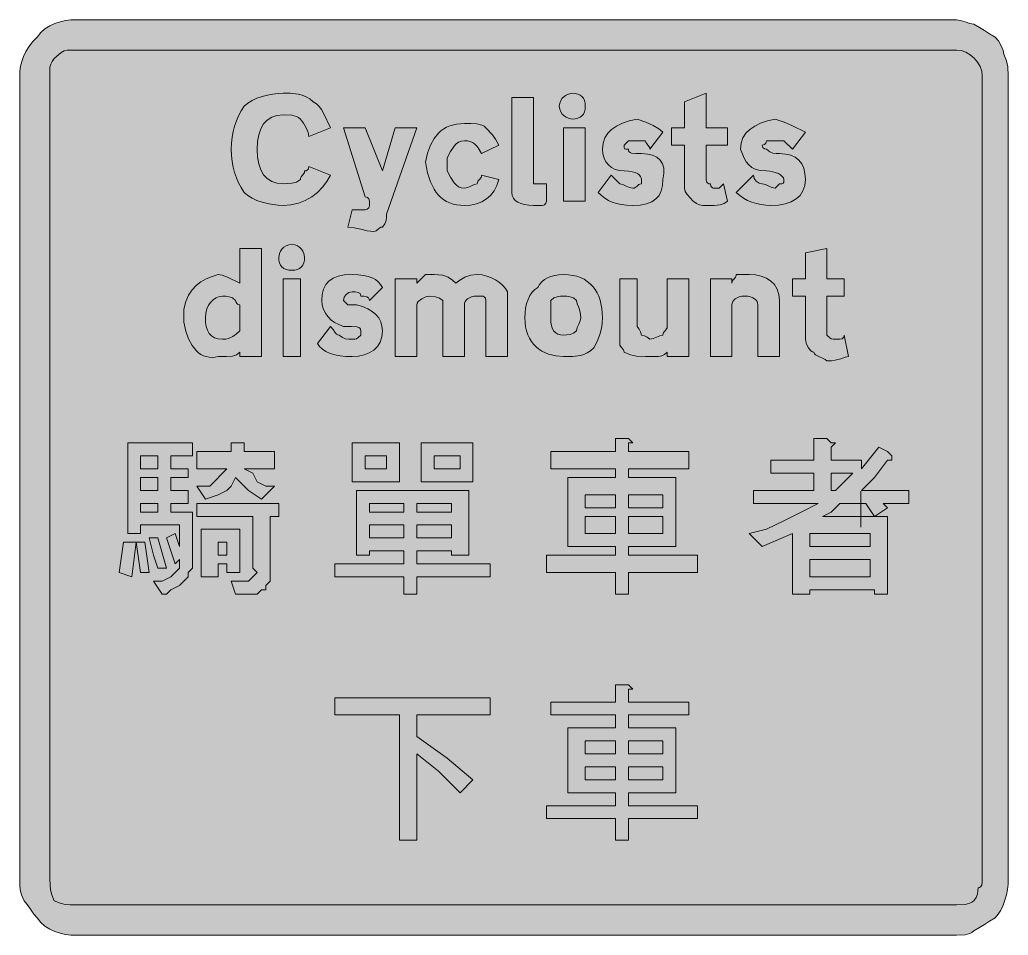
# Model space of a CAD drawing. Header units: metres. Extents: x 145 to 420, y 7 to 262.
import ezdxf

# ---------------------------------------------------------------- set-up
doc = ezdxf.new("R2010")
doc.units = ezdxf.units.M
for name, color, linetype, true_color in [('FILL_BLACK_000000', 7, 'Continuous', 0x000000), ('FILL_WHITE_FFFFFF', 7, 'Continuous', 0xffffff), ('STROKE_BLACK_000000', 7, 'Continuous', 0x000000)]:
    doc.layers.add(name, color=color, linetype=linetype, true_color=true_color)

msp = doc.modelspace()

# ---------------------------------------------------------------- hatches: boundary and pattern name
at = {"layer": 'FILL_BLACK_000000', "true_color": 0x000000}
h = msp.add_hatch(color=7, dxfattribs=at)
h.dxf.hatch_style = 1
h.paths.add_polyline_path([(405.87, 261.84), (406.96, 261.65), (408.27, 261.24), (409.58, 260.83), (410.67, 260.64), (412.28, 259.74), (413.67, 258.84), (415.06, 257.94), (416.67, 257.04), (417.55, 255.95), (418.32, 254.64), (418.86, 253.33), (419.07, 252.24), (419.76, 250.46), (420.12, 248.79), (420.27, 246.24), (420.27, 23.04), (420.21, 21.64), (420.05, 20.17), (419.76, 18.67), (419.37, 17.19), (418.86, 15.76), (418.25, 14.43), (417.51, 13.25), (416.67, 12.24), (415.06, 11.34), (413.67, 10.44), (412.28, 9.54), (410.67, 8.64), (410.17, 8.24), (409.58, 7.95), (408.27, 7.59), (405.87, 7.44), (161.07, 7.44), (159.67, 7.5), (158.2, 7.68), (156.7, 8.01), (155.22, 8.49), (153.79, 9.14), (152.46, 9.97), (151.28, 11), (150.27, 12.24), (149.37, 13.33), (148.47, 14.64), (147.57, 15.95), (146.67, 17.04), (145.98, 18.65), (145.62, 20.04), (145.49, 21.43), (145.47, 23.04), (145.47, 246.24), (145.53, 247.59), (145.71, 248.94), (146.04, 250.29), (146.52, 251.64), (147.17, 252.99), (148, 254.34), (149.03, 255.69), (150.27, 257.04), (151.28, 258.28), (152.46, 259.31), (153.79, 260.14), (155.22, 260.79), (156.7, 261.27), (158.2, 261.6), (159.67, 261.78), (161.07, 261.84), (405.87, 261.84)])
h = msp.add_hatch(color=7, dxfattribs=at)
h.dxf.hatch_style = 1
h.paths.add_polyline_path([(230.86, 216.9), (229.64, 215.3), (228.22, 213.87), (226.62, 212.64), (224.85, 211.63), (222.93, 210.88), (220.86, 210.4), (218.67, 210.24), (217.27, 210.3), (215.8, 210.46), (214.3, 210.75), (212.82, 211.14), (211.39, 211.65), (210.06, 212.26), (208.88, 213), (207.87, 213.84), (207.03, 215.19), (206.3, 216.56), (205.68, 217.95), (205.17, 219.39), (204.78, 220.88), (204.5, 222.45), (204.33, 224.09), (204.27, 225.84), (204.33, 227.59), (204.5, 229.23), (204.78, 230.8), (205.17, 232.29), (205.68, 233.73), (206.3, 235.12), (207.03, 236.49), (207.87, 237.84), (208.88, 238.68), (210.06, 239.41), (211.39, 240.03), (212.82, 240.54), (214.3, 240.93), (215.8, 241.21), (217.27, 241.38), (218.67, 241.44), (220.66, 241.4), (222.87, 241.14), (223.99, 240.85), (225.08, 240.43), (226.12, 239.83), (227.07, 239.04), (227.92, 238.48), (228.66, 237.75), (229.33, 236.87), (229.92, 235.89), (231.87, 231.84), (225.87, 229.44), (225.66, 230.53), (225.12, 231.84), (224.35, 233.15), (223.47, 234.24), (222.97, 234.64), (222.38, 234.93), (221.07, 235.29), (218.67, 235.44), (216.98, 235.27), (215.52, 234.78), (214.28, 233.98), (213.27, 232.89), (212.48, 231.51), (211.92, 229.87), (211.58, 227.98), (211.47, 225.84), (211.58, 223.7), (211.92, 221.81), (212.48, 220.17), (213.27, 218.79), (214.28, 217.7), (215.52, 216.9), (216.98, 216.41), (218.67, 216.24), (221.07, 216.39), (222.38, 216.75), (222.97, 217.04), (223.47, 217.44), (223.52, 217.84), (223.66, 218.15), (224.07, 218.64), (224.48, 219.13), (224.62, 219.44), (224.67, 219.84), (225.07, 219.89), (225.36, 220.03), (225.72, 220.44), (225.87, 221.04), (231.87, 218.64), (230.86, 216.9)])
h = msp.add_hatch(color=7, dxfattribs=at)
h.dxf.hatch_style = 1
h.paths.add_polyline_path([(288.27, 217.44), (288.27, 216.24), (291.87, 216.24), (291.87, 211.44), (291.72, 210.84), (291.36, 210.43), (291.07, 210.29), (290.67, 210.24), (288.27, 210.24), (286.98, 210.3), (285.81, 210.46), (284.79, 210.75), (283.92, 211.14), (283.22, 211.65), (282.7, 212.26), (282.38, 213), (282.27, 213.84), (282.27, 215.04), (282.27, 216.24), (282.27, 240.24), (288.27, 240.24), (288.27, 217.44)])
h = msp.add_hatch(color=7, dxfattribs=at)
h.dxf.hatch_style = 1
h.paths.add_polyline_path([(302.61, 237), (302.45, 236.26), (302.16, 235.65), (301.77, 235.14), (301.26, 234.75), (300.65, 234.46), (299.91, 234.3), (299.07, 234.24), (298, 234.46), (297.4, 234.75), (296.82, 235.14), (296.29, 235.65), (295.86, 236.26), (295.58, 237), (295.47, 237.84), (295.58, 238.68), (295.86, 239.41), (296.29, 240.03), (296.82, 240.54), (297.4, 240.93), (298, 241.21), (299.07, 241.44), (299.91, 241.38), (300.65, 241.21), (301.26, 240.93), (301.77, 240.54), (302.16, 240.03), (302.45, 239.41), (302.61, 238.68), (302.67, 237.84), (302.61, 237)])
h = msp.add_hatch(color=7, dxfattribs=at)
h.dxf.hatch_style = 1
h.paths.add_polyline_path([(342.27, 231.84), (342.27, 227.04), (336.27, 227.04), (336.27, 217.44), (336.42, 216.84), (336.78, 216.43), (337.07, 216.29), (337.47, 216.24), (337.62, 215.64), (337.98, 215.23), (338.27, 215.09), (338.67, 215.04), (339.87, 215.04), (341.07, 216.24), (342.27, 211.44), (341.33, 210.75), (340.17, 210.39), (338.56, 210.26), (336.27, 210.24), (335.37, 210.26), (334.47, 210.39), (333.57, 210.75), (332.67, 211.44), (331.02, 213.24), (330.48, 214.14), (330.27, 215.04), (330.27, 227.04), (326.67, 227.04), (326.67, 231.84), (330.27, 231.84), (330.27, 239.04), (336.27, 241.44), (336.27, 231.84), (342.27, 231.84)])
h = msp.add_hatch(color=7, dxfattribs=at)
h.dxf.hatch_style = 1
h.paths.add_polyline_path([(324.16, 215.75), (323.8, 214.29), (323.19, 213.05), (322.32, 212.04), (321.16, 211.25), (319.71, 210.69), (317.95, 210.35), (315.87, 210.24), (314.18, 210.3), (312.68, 210.46), (311.36, 210.75), (310.17, 211.14), (309.1, 211.65), (308.11, 212.26), (307.17, 213), (306.27, 213.84), (309.87, 218.64), (312.27, 216.24), (313.17, 216.05), (314.07, 215.64), (314.97, 215.23), (315.87, 215.04), (316.27, 215.09), (316.58, 215.23), (317.07, 215.64), (317.56, 216.05), (317.87, 216.19), (318.27, 216.24), (318.27, 217.44), (318.21, 217.89), (318.03, 218.32), (317.7, 218.73), (317.22, 219.09), (316.57, 219.4), (315.74, 219.63), (314.71, 219.79), (313.47, 219.84), (312.18, 219.95), (311.01, 220.27), (309.99, 220.79), (309.12, 221.49), (308.42, 222.36), (307.9, 223.38), (307.58, 224.55), (307.47, 225.84), (307.64, 227.53), (308.13, 229.01), (308.93, 230.29), (310.02, 231.39), (311.4, 232.32), (313.04, 233.1), (314.93, 233.73), (317.07, 234.24), (319.55, 233.34), (321.57, 232.44), (323.15, 231.54), (324.27, 230.64), (320.67, 225.84), (320.62, 226.24), (320.48, 226.55), (320.07, 227.04), (319.66, 227.53), (319.52, 227.84), (319.47, 228.24), (315.87, 228.24), (314.67, 228.24), (313.47, 227.04), (313.49, 226.35), (313.62, 225.99), (313.98, 225.86), (314.67, 225.84), (314.73, 225.44), (314.9, 225.15), (315.18, 224.93), (315.57, 224.79), (316.7, 224.66), (318.27, 224.64), (319.96, 224.53), (321.4, 224.19), (322.59, 223.63), (323.52, 222.84), (324.16, 221.83), (324.51, 220.59), (324.55, 219.13), (324.27, 217.44), (324.16, 215.75)])
h = msp.add_hatch(color=7, dxfattribs=at)
h.dxf.hatch_style = 1
h.paths.add_polyline_path([(363.7, 215.75), (363.21, 214.29), (362.41, 213.05), (361.32, 212.04), (359.94, 211.25), (358.3, 210.69), (356.41, 210.35), (354.27, 210.24), (352.92, 210.3), (351.59, 210.46), (350.28, 210.75), (349.02, 211.14), (347.81, 211.65), (346.68, 212.26), (345.62, 213), (344.67, 213.84), (349.47, 218.64), (349.68, 217.76), (350.22, 216.99), (350.99, 216.45), (351.87, 216.24), (352.77, 216.05), (353.67, 215.64), (354.57, 215.23), (355.47, 215.04), (356.67, 216.24), (357.36, 216.26), (357.72, 216.39), (357.85, 216.75), (357.87, 217.44), (357.76, 217.89), (357.46, 218.32), (356.98, 218.73), (356.37, 219.09), (354.83, 219.63), (353.97, 219.79), (353.07, 219.84), (351.43, 219.95), (350.09, 220.27), (349, 220.79), (348.12, 221.49), (347.41, 222.36), (346.83, 223.38), (345.87, 225.84), (346.04, 227.53), (346.53, 229.01), (347.33, 230.29), (348.42, 231.39), (349.8, 232.32), (351.44, 233.1), (353.33, 233.73), (355.47, 234.24), (357.96, 233.34), (360.12, 232.44), (363.87, 230.64), (360.27, 225.84), (357.87, 228.24), (355.47, 228.24), (353.07, 228.24), (353.02, 227.84), (352.88, 227.55), (352.47, 227.19), (351.87, 227.04), (351.92, 226.64), (352.06, 226.35), (352.47, 225.99), (353.07, 225.84), (353.97, 225.15), (354.87, 224.79), (355.77, 224.66), (356.67, 224.64), (358.36, 224.53), (359.82, 224.19), (361.06, 223.63), (362.07, 222.84), (362.86, 221.83), (363.42, 220.59), (363.76, 219.13), (363.87, 217.44), (363.7, 215.75)])
h = msp.add_hatch(color=7, dxfattribs=at)
h.dxf.hatch_style = 1
h.paths.add_polyline_path([(247.47, 207.84), (247.45, 206.94), (247.32, 206.04), (246.96, 205.14), (246.27, 204.24), (245.87, 204.19), (245.56, 204.05), (245.07, 203.64), (244.58, 203.23), (244.27, 203.09), (243.87, 203.04), (242.07, 203.23), (240.27, 203.64), (238.47, 204.05), (236.67, 204.24), (237.87, 209.04), (239.07, 209.04), (241.47, 209.04), (242.07, 209.19), (242.48, 209.55), (242.62, 209.84), (242.67, 210.24), (242.67, 211.44), (242.52, 212.04), (242.16, 212.45), (241.87, 212.59), (241.47, 212.64), (235.47, 231.84), (241.47, 231.84), (246.27, 219.84), (249.87, 231.84), (255.87, 231.84), (247.47, 207.84)])
h = msp.add_hatch(color=7, dxfattribs=at)
h.dxf.hatch_style = 1
h.paths.add_polyline_path([(270.85, 233.02), (272.52, 232.89), (273.96, 232.53), (274.57, 232.24), (275.07, 231.84), (276.87, 229.89), (277.77, 228.63), (278.67, 227.04), (273.87, 224.64), (272.95, 226.21), (272.46, 226.83), (271.92, 227.34), (271.33, 227.73), (270.66, 228.01), (269.92, 228.18), (269.07, 228.24), (268.22, 228.13), (267.48, 227.83), (266.81, 227.35), (266.22, 226.74), (265.19, 225.2), (264.27, 223.44), (264.27, 222.24), (264.27, 219.84), (265.19, 218.08), (266.22, 216.54), (266.81, 215.93), (267.48, 215.45), (268.22, 215.15), (269.07, 215.04), (269.97, 215.23), (270.87, 215.64), (271.77, 216.05), (272.67, 216.24), (272.72, 216.64), (272.86, 216.95), (273.27, 217.44), (273.68, 217.93), (273.82, 218.24), (273.87, 218.64), (278.67, 217.44), (278.11, 215.75), (277.34, 214.29), (276.37, 213.05), (275.22, 212.04), (273.9, 211.25), (272.43, 210.69), (270.81, 210.35), (269.07, 210.24), (266.93, 210.41), (265.95, 210.63), (265.02, 210.93), (264.15, 211.33), (263.33, 211.82), (262.57, 212.41), (261.87, 213.09), (261.22, 213.87), (260.63, 214.75), (259.62, 216.82), (258.83, 219.31), (258.27, 222.24), (258.83, 224.77), (259.62, 226.96), (260.63, 228.82), (261.87, 230.34), (262.57, 230.97), (263.33, 231.52), (264.15, 231.99), (265.02, 232.36), (266.93, 232.87), (269.07, 233.04), (270.85, 233.02)])
h = msp.add_hatch(color=7, dxfattribs=at)
h.dxf.hatch_style = 1
h.paths.add_polyline_path([(296.67, 211.44), (296.67, 231.84), (302.67, 231.84), (302.67, 211.44), (296.67, 211.44)])
h = msp.add_hatch(color=7, dxfattribs=at)
h.dxf.hatch_style = 1
h.paths.add_polyline_path([(212.67, 198.24), (212.67, 168.24), (206.67, 168.24), (206.67, 169.44), (205.73, 168.75), (204.57, 168.39), (202.96, 168.26), (200.67, 168.24), (199.78, 168.07), (198.93, 168.01), (198.1, 168.06), (197.31, 168.22), (196.56, 168.48), (195.84, 168.85), (195.16, 169.32), (194.52, 169.89), (193.37, 171.32), (192.4, 173.13), (191.63, 175.31), (191.07, 177.84), (191.07, 179.04), (191.07, 181.44), (191.63, 183.53), (192.4, 185.3), (193.37, 186.8), (194.52, 188.04), (195.84, 189.06), (197.31, 189.88), (198.93, 190.53), (200.67, 191.04), (201.78, 190.83), (203.22, 190.29), (206.67, 188.64), (206.67, 198.24), (212.67, 198.24)])
h.paths.add_polyline_path([(206.67, 182.64), (206.27, 182.69), (205.98, 182.83), (205.62, 183.24), (205.47, 183.84), (204.57, 184.53), (203.67, 184.89), (202.77, 185.02), (201.87, 185.04), (200.97, 184.93), (200.11, 184.61), (199.3, 184.09), (198.57, 183.39), (197.96, 182.52), (197.48, 181.5), (197.18, 180.33), (197.07, 179.04), (197.13, 177.75), (197.31, 176.58), (197.64, 175.56), (198.12, 174.69), (198.77, 173.99), (199.6, 173.47), (200.63, 173.15), (201.87, 173.04), (202.72, 173.09), (203.46, 173.25), (204.72, 173.79), (205.75, 174.56), (206.67, 175.44), (206.67, 181.44), (206.67, 182.64)], flags=16)
h = msp.add_hatch(color=7, dxfattribs=at)
h.dxf.hatch_style = 1
h.paths.add_polyline_path([(224.61, 195), (224.45, 194.26), (224.16, 193.65), (223.77, 193.14), (223.26, 192.75), (222.65, 192.46), (221.91, 192.3), (221.07, 192.24), (220.23, 192.3), (219.5, 192.46), (218.88, 192.75), (218.37, 193.14), (217.98, 193.65), (217.7, 194.26), (217.53, 195), (217.47, 195.84), (217.7, 196.91), (217.98, 197.51), (218.37, 198.09), (218.88, 198.62), (219.5, 199.05), (220.23, 199.33), (221.07, 199.44), (221.91, 199.33), (222.65, 199.05), (223.26, 198.62), (223.77, 198.09), (224.16, 197.51), (224.45, 196.91), (224.67, 195.84), (224.61, 195)])
h = msp.add_hatch(color=7, dxfattribs=at)
h.dxf.hatch_style = 1
h.paths.add_polyline_path([(374.67, 189.84), (374.67, 185.04), (369.87, 185.04), (369.87, 175.44), (369.87, 174.24), (370.58, 173.55), (371.07, 173.19), (371.56, 173.06), (372.27, 173.04), (373.47, 173.04), (374.07, 173.19), (374.48, 173.55), (374.62, 173.84), (374.67, 174.24), (375.87, 168.24), (374.93, 168.05), (373.77, 167.64), (372.16, 167.23), (371.11, 167.09), (369.87, 167.04), (369.37, 167.44), (368.8, 167.75), (367.62, 168.24), (366.66, 168.73), (366.38, 169.04), (366.27, 169.44), (365.82, 169.55), (365.39, 169.83), (364.62, 170.79), (364.08, 171.97), (363.87, 173.04), (363.87, 185.04), (360.27, 185.04), (360.27, 189.84), (363.87, 189.84), (363.87, 197.04), (369.87, 198.24), (369.87, 189.84), (374.67, 189.84)])
h = msp.add_hatch(color=7, dxfattribs=at)
h.dxf.hatch_style = 1
h.paths.add_polyline_path([(218.67, 168.24), (218.67, 189.84), (223.47, 189.84), (223.47, 168.24), (218.67, 168.24)])
h = msp.add_hatch(color=7, dxfattribs=at)
h.dxf.hatch_style = 1
h.paths.add_polyline_path([(246.11, 173.75), (245.63, 172.29), (244.88, 171.05), (243.87, 170.04), (242.64, 169.25), (241.21, 168.69), (239.61, 168.35), (237.87, 168.24), (236.13, 168.3), (234.51, 168.46), (233.04, 168.75), (231.72, 169.14), (230.57, 169.65), (229.6, 170.26), (228.83, 171), (228.27, 171.84), (231.87, 176.64), (232.58, 175.76), (233.07, 174.99), (233.56, 174.45), (233.87, 174.29), (234.27, 174.24), (235.17, 173.55), (236.07, 173.19), (236.97, 173.06), (237.87, 173.04), (238.58, 173.06), (239.07, 173.19), (239.56, 173.55), (240.27, 174.24), (240.27, 175.44), (240.21, 175.84), (240.03, 176.13), (239.7, 176.35), (239.22, 176.49), (237.74, 176.62), (235.47, 176.64), (234.18, 177.15), (233.01, 177.76), (231.99, 178.5), (231.12, 179.34), (230.42, 180.3), (229.9, 181.36), (229.58, 182.55), (229.47, 183.84), (229.58, 185.53), (229.94, 186.99), (230.55, 188.23), (231.42, 189.24), (232.58, 190.03), (234.03, 190.59), (235.79, 190.93), (237.87, 191.04), (239.56, 190.98), (241.04, 190.81), (242.32, 190.53), (243.42, 190.14), (244.35, 189.63), (245.13, 189.01), (245.76, 188.28), (246.27, 187.44), (242.67, 183.84), (242.62, 184.24), (242.46, 184.53), (241.92, 184.89), (241.15, 185.02), (240.27, 185.04), (240.22, 185.44), (240.06, 185.73), (239.52, 186.09), (238.75, 186.22), (237.87, 186.24), (236.99, 186.03), (236.22, 185.49), (235.68, 184.72), (235.47, 183.84), (236.67, 182.64), (239.07, 182.64), (240.76, 182.13), (242.22, 181.51), (243.46, 180.78), (244.47, 179.94), (245.26, 178.98), (245.82, 177.91), (246.16, 176.73), (246.27, 175.44), (246.11, 173.75)])
h = msp.add_hatch(color=7, dxfattribs=at)
h.dxf.hatch_style = 1
h.paths.add_polyline_path([(271.83, 184.99), (271.1, 184.83), (270.48, 184.6), (269.97, 184.29), (269.58, 183.93), (269.3, 183.52), (269.13, 183.09), (269.07, 182.64), (269.07, 168.24), (263.07, 168.24), (263.07, 183.84), (262.17, 184.44), (261.05, 184.85), (259.47, 185.04), (258.4, 184.83), (257.22, 184.29), (256.26, 183.52), (255.98, 183.09), (255.87, 182.64), (255.87, 168.24), (249.87, 168.24), (249.87, 189.84), (255.87, 189.84), (255.87, 188.64), (258.27, 191.04), (260.67, 191.04), (261.91, 190.99), (262.96, 190.83), (263.83, 190.6), (264.57, 190.29), (265.73, 189.52), (266.67, 188.64), (267.78, 189.52), (269.22, 190.29), (270.89, 190.83), (272.67, 191.04), (274.02, 190.93), (275.33, 190.63), (276.59, 190.15), (277.77, 189.54), (278.83, 188.81), (279.76, 188), (280.51, 187.14), (281.07, 186.24), (281.07, 185.04), (281.07, 183.84), (281.07, 168.24), (275.07, 168.24), (275.07, 183.84), (274.92, 184.44), (274.56, 184.85), (274.27, 184.99), (273.87, 185.04), (272.67, 185.04), (271.83, 184.99)])
h = msp.add_hatch(color=7, dxfattribs=at)
h.dxf.hatch_style = 1
h.paths.add_polyline_path([(307.26, 176.55), (306.72, 174.39), (305.95, 172.46), (305.07, 170.64), (304.17, 169.85), (303.25, 169.25), (302.31, 168.83), (301.32, 168.54), (299.16, 168.28), (296.67, 168.24), (294.48, 168.41), (292.45, 168.91), (290.62, 169.76), (289.79, 170.31), (289.02, 170.94), (288.32, 171.66), (287.71, 172.46), (287.17, 173.34), (286.71, 174.31), (286.35, 175.37), (286.09, 176.51), (285.93, 177.73), (285.87, 179.04), (285.93, 180.39), (286.1, 181.7), (286.38, 182.96), (286.77, 184.14), (287.28, 185.2), (287.9, 186.13), (288.63, 186.88), (289.47, 187.44), (289.98, 188.28), (290.6, 189.01), (291.33, 189.63), (292.17, 190.14), (293.13, 190.53), (294.2, 190.81), (295.38, 190.98), (296.67, 191.04), (297.98, 190.98), (299.2, 190.82), (300.34, 190.55), (301.4, 190.18), (302.37, 189.71), (303.25, 189.14), (304.05, 188.48), (304.77, 187.74), (305.4, 186.91), (305.95, 186), (306.42, 185.01), (306.8, 183.95), (307.3, 181.62), (307.47, 179.04), (307.42, 177.74), (307.26, 176.55)])
h.paths.add_polyline_path([(300.87, 181.89), (300.46, 182.92), (300.27, 183.84), (299.37, 184.53), (298.47, 184.89), (297.57, 185.02), (296.67, 185.04), (295.77, 185.02), (294.87, 184.89), (293.97, 184.53), (293.07, 183.84), (293.07, 179.04), (293.13, 177.8), (293.3, 176.77), (293.58, 175.94), (293.97, 175.29), (294.48, 174.81), (295.1, 174.48), (295.83, 174.3), (296.67, 174.24), (297.57, 174.26), (298.47, 174.39), (299.37, 174.75), (300.27, 175.44), (300.46, 176.34), (300.87, 177.24), (301.28, 178.14), (301.47, 179.04), (301.28, 180.63), (300.87, 181.89)], flags=16)
h = msp.add_hatch(color=7, dxfattribs=at)
h.dxf.hatch_style = 1
h.paths.add_polyline_path([(331.47, 189.84), (331.47, 168.24), (325.47, 168.24), (325.47, 169.44), (324.72, 168.84), (323.95, 168.43), (323.07, 168.24), (319.47, 168.24), (316.92, 168.39), (315.25, 168.75), (313.47, 169.44), (313.42, 169.84), (313.28, 170.15), (312.87, 170.64), (312.46, 171.13), (312.32, 171.44), (312.27, 171.84), (312.27, 174.24), (312.27, 189.84), (317.07, 189.84), (317.07, 176.64), (317.67, 175.89), (318.08, 175.12), (318.27, 174.24), (319.15, 174.05), (319.92, 173.64), (320.67, 173.04), (321.57, 173.23), (322.47, 173.64), (323.37, 174.05), (324.27, 174.24), (324.32, 174.64), (324.46, 174.95), (324.87, 175.44), (325.28, 175.93), (325.42, 176.24), (325.47, 176.64), (325.47, 177.84), (325.47, 189.84), (331.47, 189.84)])
h = msp.add_hatch(color=7, dxfattribs=at)
h.dxf.hatch_style = 1
h.paths.add_polyline_path([(350.67, 168.24), (350.67, 181.44), (350.67, 182.64), (350.61, 183.09), (350.45, 183.52), (350.16, 183.93), (349.77, 184.29), (349.26, 184.6), (348.65, 184.83), (347.91, 184.99), (347.07, 185.04), (346.23, 184.99), (345.5, 184.83), (344.88, 184.6), (344.37, 184.29), (343.98, 183.93), (343.7, 183.52), (343.53, 183.09), (343.47, 182.64), (343.47, 181.44), (343.47, 168.24), (337.47, 168.24), (337.47, 189.84), (343.47, 189.84), (343.47, 188.64), (343.52, 189.04), (343.66, 189.35), (344.07, 189.84), (344.48, 190.33), (344.62, 190.64), (344.67, 191.04), (348.27, 191.04), (350.01, 190.93), (351.61, 190.59), (353.04, 190.03), (354.27, 189.24), (355.28, 188.23), (356.03, 186.99), (356.51, 185.53), (356.67, 183.84), (356.67, 168.24), (350.67, 168.24)])
h = msp.add_hatch(color=7, dxfattribs=at)
h.dxf.hatch_style = 1
h.paths.add_polyline_path([(187.47, 137.04), (192.27, 137.04), (192.27, 134.64), (187.47, 134.64), (187.47, 131.04), (192.27, 131.04), (192.27, 127.44), (187.47, 127.44), (187.47, 125.04), (193.47, 125.04), (193.47, 114.24), (193.47, 111.84), (193.47, 109.44), (192.27, 108.24), (192.27, 107.04), (191.07, 105.84), (189.87, 104.64), (187.47, 103.44), (186.27, 102.24), (185.07, 102.24), (182.67, 105.84), (185.07, 105.84), (187.47, 107.04), (188.67, 108.24), (189.87, 109.44), (189.87, 111.84), (188.67, 110.64), (186.27, 117.84), (188.67, 119.04), (189.87, 115.44), (189.87, 121.44), (179.07, 121.44), (179.07, 119.04), (175.47, 119.04), (175.47, 144.24), (193.47, 144.24), (193.47, 140.64), (187.47, 140.64), (187.47, 137.04)])
h.paths.add_polyline_path([(179.07, 137.04), (183.87, 137.04), (183.87, 140.64), (179.07, 140.64), (179.07, 137.04)], flags=16)
h.paths.add_polyline_path([(179.07, 127.44), (179.07, 125.04), (183.87, 125.04), (183.87, 127.44), (179.07, 127.44)], flags=16)
h.paths.add_polyline_path([(183.87, 134.64), (179.07, 134.64), (179.07, 131.04), (183.87, 131.04), (183.87, 134.64)], flags=16)
h = msp.add_hatch(color=7, dxfattribs=at)
h.dxf.hatch_style = 1
h.paths.add_polyline_path([(206.67, 144.24), (207.87, 144.24), (207.87, 143.04), (207.87, 141.84), (216.27, 141.84), (216.27, 137.04), (207.87, 137.04), (210.27, 135.84), (211.47, 133.44), (213.87, 132.24), (216.27, 132.24), (212.67, 128.64), (209.07, 131.04), (205.47, 134.64), (204.27, 132.24), (203.07, 131.04), (200.67, 129.84), (197.07, 128.64), (194.67, 132.24), (198.27, 132.24), (199.47, 133.44), (201.87, 135.84), (203.07, 137.04), (194.67, 137.04), (194.67, 141.84), (204.27, 141.84), (204.27, 144.24), (206.67, 144.24)])
h = msp.add_hatch(color=7, dxfattribs=at)
h.dxf.hatch_style = 1
h.paths.add_polyline_path([(251.07, 133.44), (237.87, 133.44), (237.87, 144.24), (251.07, 144.24), (251.07, 133.44)])
h.paths.add_polyline_path([(247.47, 140.64), (241.47, 140.64), (241.47, 137.04), (247.47, 137.04), (247.47, 140.64)], flags=16)
h = msp.add_hatch(color=7, dxfattribs=at)
h.dxf.hatch_style = 1
h.paths.add_polyline_path([(271.47, 133.44), (257.07, 133.44), (257.07, 144.24), (271.47, 144.24), (271.47, 133.44)])
h.paths.add_polyline_path([(267.87, 140.64), (260.67, 140.64), (260.67, 137.04), (267.87, 137.04), (267.87, 140.64)], flags=16)
h = msp.add_hatch(color=7, dxfattribs=at)
h.dxf.hatch_style = 1
h.paths.add_polyline_path([(314.67, 144.24), (314.67, 143.04), (314.67, 141.84), (331.47, 141.84), (331.47, 137.04), (314.67, 137.04), (314.67, 134.64), (327.87, 134.64), (327.87, 115.44), (314.67, 115.44), (314.67, 113.04), (333.87, 113.04), (333.87, 108.24), (314.67, 108.24), (314.67, 102.24), (311.07, 102.24), (311.07, 108.24), (291.87, 108.24), (291.87, 113.04), (311.07, 113.04), (311.07, 115.44), (297.87, 115.44), (297.87, 134.64), (311.07, 134.64), (311.07, 137.04), (293.07, 137.04), (293.07, 141.84), (311.07, 141.84), (311.07, 145.44), (314.67, 145.44), (315.87, 144.24), (314.67, 144.24)])
h.paths.add_polyline_path([(311.07, 126.24), (311.07, 129.84), (302.67, 129.84), (302.67, 126.24), (311.07, 126.24)], flags=16)
h.paths.add_polyline_path([(302.67, 119.04), (311.07, 119.04), (311.07, 123.84), (302.67, 123.84), (302.67, 119.04)], flags=16)
h.paths.add_polyline_path([(314.67, 129.84), (314.67, 126.24), (324.27, 126.24), (324.27, 129.84), (314.67, 129.84)], flags=16)
h.paths.add_polyline_path([(324.27, 123.84), (314.67, 123.84), (314.67, 119.04), (324.27, 119.04), (324.27, 123.84)], flags=16)
h = msp.add_hatch(color=7, dxfattribs=at)
h.dxf.hatch_style = 1
h.paths.add_polyline_path([(365.07, 103.44), (365.07, 102.24), (360.27, 102.24), (360.27, 119.04), (351.87, 115.44), (348.27, 119.04), (353.07, 120.24), (357.87, 122.64), (362.67, 125.04), (367.47, 127.44), (349.47, 127.44), (349.47, 131.04), (366.27, 131.04), (366.27, 135.84), (354.27, 135.84), (354.27, 139.44), (366.27, 139.44), (366.27, 145.44), (369.87, 145.44), (371.07, 144.24), (372.27, 144.24), (371.07, 143.04), (371.07, 139.44), (379.47, 139.44), (379.47, 137.04), (384.27, 143.04), (386.67, 141.84), (387.87, 140.64), (387.87, 139.44), (386.67, 139.44), (383.07, 134.64), (379.47, 131.04), (392.67, 131.04), (392.67, 127.44), (385.47, 127.44), (386.67, 126.24), (383.07, 123.84), (386.67, 123.84), (386.67, 102.24), (383.07, 102.24), (383.07, 103.44), (365.07, 103.44)])
h.paths.add_polyline_path([(380.67, 127.44), (377.07, 127.44), (373.47, 127.44), (371.07, 125.04), (368.67, 123.84), (375.87, 123.84), (381.87, 123.84), (383.07, 123.84), (380.67, 127.44)], flags=16)
h.paths.add_polyline_path([(371.07, 135.84), (371.07, 131.04), (372.27, 131.04), (374.67, 133.44), (377.07, 135.84), (371.07, 135.84)], flags=16)
h.paths.add_polyline_path([(365.07, 119.04), (365.07, 115.44), (381.87, 115.44), (381.87, 119.04), (365.07, 119.04)], flags=16)
h.paths.add_polyline_path([(381.87, 111.84), (365.07, 111.84), (365.07, 107.04), (381.87, 107.04), (381.87, 111.84)], flags=16)
h = msp.add_hatch(color=7, dxfattribs=at)
h.dxf.hatch_style = 1
h.paths.add_polyline_path([(265.47, 114.24), (255.87, 114.24), (255.87, 110.64), (276.27, 110.64), (276.27, 107.04), (255.87, 107.04), (255.87, 102.24), (252.27, 102.24), (252.27, 107.04), (233.07, 107.04), (233.07, 110.64), (252.27, 110.64), (252.27, 114.24), (242.67, 114.24), (242.67, 113.04), (239.07, 113.04), (239.07, 131.04), (270.27, 131.04), (270.27, 113.04), (265.47, 113.04), (265.47, 114.24)])
h.paths.add_polyline_path([(265.47, 125.04), (265.47, 127.44), (255.87, 127.44), (255.87, 125.04), (265.47, 125.04)], flags=16)
h.paths.add_polyline_path([(255.87, 117.84), (265.47, 117.84), (265.47, 121.44), (255.87, 121.44), (255.87, 117.84)], flags=16)
h.paths.add_polyline_path([(242.67, 127.44), (242.67, 125.04), (252.27, 125.04), (252.27, 127.44), (242.67, 127.44)], flags=16)
h.paths.add_polyline_path([(252.27, 121.44), (242.67, 121.44), (242.67, 117.84), (252.27, 117.84), (252.27, 121.44)], flags=16)
h = msp.add_hatch(color=7, dxfattribs=at)
h.dxf.hatch_style = 1
h.paths.add_polyline_path([(217.47, 127.44), (217.47, 123.84), (215.07, 123.84), (215.07, 109.44), (215.07, 108.24), (215.07, 105.84), (213.87, 104.64), (213.87, 103.44), (212.67, 103.44), (211.47, 102.24), (209.07, 102.24), (207.87, 102.24), (205.47, 102.24), (204.27, 105.84), (207.87, 105.84), (209.07, 105.84), (210.27, 107.04), (211.47, 108.24), (210.27, 109.44), (210.27, 123.84), (194.67, 123.84), (194.67, 127.44), (217.47, 127.44)])
h = msp.add_hatch(color=7, dxfattribs=at)
h.dxf.hatch_style = 1
h.paths.add_polyline_path([(206.67, 108.24), (203.07, 108.24), (203.07, 110.64), (200.67, 110.64), (200.67, 107.04), (195.87, 107.04), (195.87, 120.24), (206.67, 120.24), (206.67, 108.24)])
h.paths.add_polyline_path([(203.07, 116.64), (200.67, 116.64), (200.67, 113.04), (203.07, 113.04), (203.07, 116.64)], flags=16)
h = msp.add_hatch(color=7, dxfattribs=at)
h.dxf.hatch_style = 1
h.paths.add_polyline_path([(176.67, 107.04), (173.07, 108.24), (174.27, 116.64), (177.87, 116.64), (176.67, 107.04)])
h = msp.add_hatch(color=7, dxfattribs=at)
h.dxf.hatch_style = 1
h.paths.add_polyline_path([(181.47, 108.24), (179.07, 108.24), (177.87, 116.64), (180.27, 116.64), (181.47, 108.24)])
h = msp.add_hatch(color=7, dxfattribs=at)
h.dxf.hatch_style = 1
h.paths.add_polyline_path([(186.27, 109.44), (183.87, 109.44), (182.67, 113.04), (181.47, 117.84), (183.87, 117.84), (186.27, 109.44)])
h = msp.add_hatch(color=7, dxfattribs=at)
h.dxf.hatch_style = 1
h.paths.add_polyline_path([(314.67, 75.84), (314.67, 74.64), (314.67, 72.24), (331.47, 72.24), (331.47, 68.64), (314.67, 68.64), (314.67, 65.04), (327.87, 65.04), (327.87, 47.04), (314.67, 47.04), (314.67, 43.44), (333.87, 43.44), (333.87, 39.84), (314.67, 39.84), (314.67, 33.84), (311.07, 33.84), (311.07, 39.84), (291.87, 39.84), (291.87, 43.44), (311.07, 43.44), (311.07, 47.04), (297.87, 47.04), (297.87, 65.04), (311.07, 65.04), (311.07, 68.64), (293.07, 68.64), (293.07, 72.24), (311.07, 72.24), (311.07, 77.04), (314.67, 77.04), (315.87, 75.84), (314.67, 75.84)])
h.paths.add_polyline_path([(311.07, 57.84), (311.07, 61.44), (302.67, 61.44), (302.67, 57.84), (311.07, 57.84)], flags=16)
h.paths.add_polyline_path([(302.67, 50.64), (311.07, 50.64), (311.07, 54.24), (302.67, 54.24), (302.67, 50.64)], flags=16)
h.paths.add_polyline_path([(314.67, 61.44), (314.67, 57.84), (324.27, 57.84), (324.27, 61.44), (314.67, 61.44)], flags=16)
h.paths.add_polyline_path([(324.27, 54.24), (314.67, 54.24), (314.67, 50.64), (324.27, 50.64), (324.27, 54.24)], flags=16)
h = msp.add_hatch(color=7, dxfattribs=at)
h.dxf.hatch_style = 1
h.paths.add_polyline_path([(276.27, 73.44), (276.27, 68.64), (255.87, 68.64), (255.87, 62.64), (264.27, 56.64), (271.47, 50.64), (267.87, 47.04), (261.87, 53.04), (255.87, 57.84), (255.87, 33.84), (251.07, 33.84), (251.07, 68.64), (233.07, 68.64), (233.07, 73.44), (276.27, 73.44)])
at = {"layer": 'FILL_WHITE_FFFFFF', "true_color": 0xffffff}
h = msp.add_hatch(color=7, dxfattribs=at)
h.dxf.hatch_style = 1
h.paths.add_polyline_path([(407.21, 253.28), (408.51, 252.82), (409.73, 252.11), (410.82, 251.19), (411.74, 250.1), (412.45, 248.88), (412.91, 247.58), (413.07, 246.24), (413.07, 23.04), (413.05, 22.16), (412.92, 21.39), (412.56, 20.85), (412.27, 20.69), (411.87, 20.64), (411.85, 19.74), (411.72, 18.84), (411.36, 17.94), (410.67, 17.04), (410.17, 16.64), (409.58, 16.35), (408.27, 15.99), (405.87, 15.84), (161.07, 15.84), (159.46, 15.86), (158.07, 15.99), (156.68, 16.35), (155.07, 17.04), (154.38, 18.65), (154.02, 20.04), (153.89, 21.43), (153.87, 23.04), (153.87, 246.24), (153.87, 248.64), (154.06, 249.52), (154.47, 250.29), (155.07, 251.04), (156.87, 252.69), (157.77, 253.23), (158.67, 253.44), (161.07, 253.44), (405.87, 253.44), (407.21, 253.28)])

# ---------------------------------------------------------------- linework, layer by layer
at = {"layer": 'FILL_BLACK_000000', "lineweight": 0, "true_color": 0x000000}
for points in [[(405.87, 261.84), (406.96, 261.65), (408.27, 261.24), (409.58, 260.83), (410.67, 260.64), (412.28, 259.74), (413.67, 258.84), (415.06, 257.94), (416.67, 257.04), (417.55, 255.95), (418.32, 254.64), (418.86, 253.33), (419.07, 252.24), (419.76, 250.46), (420.12, 248.79), (420.27, 246.24), (420.27, 23.04), (420.21, 21.64), (420.05, 20.17), (419.76, 18.67), (419.37, 17.19), (418.86, 15.76), (418.25, 14.43), (417.51, 13.25), (416.67, 12.24), (415.06, 11.34), (413.67, 10.44), (412.28, 9.54), (410.67, 8.64), (410.17, 8.24), (409.58, 7.95), (408.27, 7.59), (405.87, 7.44), (161.07, 7.44), (159.67, 7.5), (158.2, 7.68), (156.7, 8.01), (155.22, 8.49), (153.79, 9.14), (152.46, 9.97), (151.28, 11), (150.27, 12.24), (149.37, 13.33), (148.47, 14.64), (147.57, 15.95), (146.67, 17.04), (145.98, 18.65), (145.62, 20.04), (145.49, 21.43), (145.47, 23.04), (145.47, 246.24), (145.53, 247.59), (145.71, 248.94), (146.04, 250.29), (146.52, 251.64), (147.17, 252.99), (148, 254.34), (149.03, 255.69), (150.27, 257.04), (151.28, 258.28), (152.46, 259.31), (153.79, 260.14), (155.22, 260.79), (156.7, 261.27), (158.2, 261.6), (159.67, 261.78), (161.07, 261.84)], [(230.86, 216.9), (229.64, 215.3), (228.22, 213.87), (226.62, 212.64), (224.85, 211.63), (222.93, 210.88), (220.86, 210.4), (218.67, 210.24), (217.27, 210.3), (215.8, 210.46), (214.3, 210.75), (212.82, 211.14), (211.39, 211.65), (210.06, 212.26), (208.88, 213), (207.87, 213.84), (207.03, 215.19), (206.3, 216.56), (205.68, 217.95), (205.17, 219.39), (204.78, 220.88), (204.5, 222.45), (204.33, 224.09), (204.27, 225.84), (204.33, 227.59), (204.5, 229.23), (204.78, 230.8), (205.17, 232.29), (205.68, 233.73), (206.3, 235.12), (207.03, 236.49), (207.87, 237.84), (208.88, 238.68), (210.06, 239.41), (211.39, 240.03), (212.82, 240.54), (214.3, 240.93), (215.8, 241.21), (217.27, 241.38), (218.67, 241.44), (220.66, 241.4), (222.87, 241.14), (223.99, 240.85), (225.08, 240.43), (226.12, 239.83), (227.07, 239.04), (227.92, 238.48), (228.66, 237.75), (229.33, 236.87), (229.92, 235.89), (231.87, 231.84), (225.87, 229.44), (225.66, 230.53), (225.12, 231.84), (224.35, 233.15), (223.47, 234.24), (222.97, 234.64), (222.38, 234.93), (221.07, 235.29), (218.67, 235.44), (216.98, 235.27), (215.52, 234.78), (214.28, 233.98), (213.27, 232.89), (212.48, 231.51), (211.92, 229.87), (211.58, 227.98), (211.47, 225.84), (211.58, 223.7), (211.92, 221.81), (212.48, 220.17), (213.27, 218.79), (214.28, 217.7), (215.52, 216.9), (216.98, 216.41), (218.67, 216.24), (221.07, 216.39), (222.38, 216.75), (222.97, 217.04), (223.47, 217.44), (223.52, 217.84), (223.66, 218.15), (224.07, 218.64), (224.48, 219.13), (224.62, 219.44), (224.67, 219.84), (225.07, 219.89), (225.36, 220.03), (225.72, 220.44), (225.87, 221.04), (231.87, 218.64)], [(288.27, 217.44), (288.27, 216.24), (291.87, 216.24), (291.87, 211.44), (291.72, 210.84), (291.36, 210.43), (291.07, 210.29), (290.67, 210.24), (288.27, 210.24), (286.98, 210.3), (285.81, 210.46), (284.79, 210.75), (283.92, 211.14), (283.22, 211.65), (282.7, 212.26), (282.38, 213), (282.27, 213.84), (282.27, 215.04), (282.27, 216.24), (282.27, 240.24), (288.27, 240.24)], [(302.61, 237), (302.45, 236.26), (302.16, 235.65), (301.77, 235.14), (301.26, 234.75), (300.65, 234.46), (299.91, 234.3), (299.07, 234.24), (298, 234.46), (297.4, 234.75), (296.82, 235.14), (296.29, 235.65), (295.86, 236.26), (295.58, 237), (295.47, 237.84), (295.58, 238.68), (295.86, 239.41), (296.29, 240.03), (296.82, 240.54), (297.4, 240.93), (298, 241.21), (299.07, 241.44), (299.91, 241.38), (300.65, 241.21), (301.26, 240.93), (301.77, 240.54), (302.16, 240.03), (302.45, 239.41), (302.61, 238.68), (302.67, 237.84)], [(342.27, 231.84), (342.27, 227.04), (336.27, 227.04), (336.27, 217.44), (336.42, 216.84), (336.78, 216.43), (337.07, 216.29), (337.47, 216.24), (337.62, 215.64), (337.98, 215.23), (338.27, 215.09), (338.67, 215.04), (339.87, 215.04), (341.07, 216.24), (342.27, 211.44), (341.33, 210.75), (340.17, 210.39), (338.56, 210.26), (336.27, 210.24), (335.37, 210.26), (334.47, 210.39), (333.57, 210.75), (332.67, 211.44), (331.02, 213.24), (330.48, 214.14), (330.27, 215.04), (330.27, 227.04), (326.67, 227.04), (326.67, 231.84), (330.27, 231.84), (330.27, 239.04), (336.27, 241.44), (336.27, 231.84)], [(324.16, 215.75), (323.8, 214.29), (323.19, 213.05), (322.32, 212.04), (321.16, 211.25), (319.71, 210.69), (317.95, 210.35), (315.87, 210.24), (314.18, 210.3), (312.68, 210.46), (311.36, 210.75), (310.17, 211.14), (309.1, 211.65), (308.11, 212.26), (307.17, 213), (306.27, 213.84), (309.87, 218.64), (312.27, 216.24), (313.17, 216.05), (314.07, 215.64), (314.97, 215.23), (315.87, 215.04), (316.27, 215.09), (316.58, 215.23), (317.07, 215.64), (317.56, 216.05), (317.87, 216.19), (318.27, 216.24), (318.27, 217.44), (318.21, 217.89), (318.03, 218.32), (317.7, 218.73), (317.22, 219.09), (316.57, 219.4), (315.74, 219.63), (314.71, 219.79), (313.47, 219.84), (312.18, 219.95), (311.01, 220.27), (309.99, 220.79), (309.12, 221.49), (308.42, 222.36), (307.9, 223.38), (307.58, 224.55), (307.47, 225.84), (307.64, 227.53), (308.13, 229.01), (308.93, 230.29), (310.02, 231.39), (311.4, 232.32), (313.04, 233.1), (314.93, 233.73), (317.07, 234.24), (319.55, 233.34), (321.57, 232.44), (323.15, 231.54), (324.27, 230.64), (320.67, 225.84), (320.62, 226.24), (320.48, 226.55), (320.07, 227.04), (319.66, 227.53), (319.52, 227.84), (319.47, 228.24), (315.87, 228.24), (314.67, 228.24), (313.47, 227.04), (313.49, 226.35), (313.62, 225.99), (313.98, 225.86), (314.67, 225.84), (314.73, 225.44), (314.9, 225.15), (315.18, 224.93), (315.57, 224.79), (316.7, 224.66), (318.27, 224.64), (319.96, 224.53), (321.4, 224.19), (322.59, 223.63), (323.52, 222.84), (324.16, 221.83), (324.51, 220.59), (324.55, 219.13), (324.27, 217.44)], [(363.7, 215.75), (363.21, 214.29), (362.41, 213.05), (361.32, 212.04), (359.94, 211.25), (358.3, 210.69), (356.41, 210.35), (354.27, 210.24), (352.92, 210.3), (351.59, 210.46), (350.28, 210.75), (349.02, 211.14), (347.81, 211.65), (346.68, 212.26), (345.62, 213), (344.67, 213.84), (349.47, 218.64), (349.68, 217.76), (350.22, 216.99), (350.99, 216.45), (351.87, 216.24), (352.77, 216.05), (353.67, 215.64), (354.57, 215.23), (355.47, 215.04), (356.67, 216.24), (357.36, 216.26), (357.72, 216.39), (357.85, 216.75), (357.87, 217.44), (357.76, 217.89), (357.46, 218.32), (356.98, 218.73), (356.37, 219.09), (354.83, 219.63), (353.97, 219.79), (353.07, 219.84), (351.43, 219.95), (350.09, 220.27), (349, 220.79), (348.12, 221.49), (347.41, 222.36), (346.83, 223.38), (345.87, 225.84), (346.04, 227.53), (346.53, 229.01), (347.33, 230.29), (348.42, 231.39), (349.8, 232.32), (351.44, 233.1), (353.33, 233.73), (355.47, 234.24), (357.96, 233.34), (360.12, 232.44), (363.87, 230.64), (360.27, 225.84), (357.87, 228.24), (355.47, 228.24), (353.07, 228.24), (353.02, 227.84), (352.88, 227.55), (352.47, 227.19), (351.87, 227.04), (351.92, 226.64), (352.06, 226.35), (352.47, 225.99), (353.07, 225.84), (353.97, 225.15), (354.87, 224.79), (355.77, 224.66), (356.67, 224.64), (358.36, 224.53), (359.82, 224.19), (361.06, 223.63), (362.07, 222.84), (362.86, 221.83), (363.42, 220.59), (363.76, 219.13), (363.87, 217.44)], [(247.47, 207.84), (247.45, 206.94), (247.32, 206.04), (246.96, 205.14), (246.27, 204.24), (245.87, 204.19), (245.56, 204.05), (245.07, 203.64), (244.58, 203.23), (244.27, 203.09), (243.87, 203.04), (242.07, 203.23), (240.27, 203.64), (238.47, 204.05), (236.67, 204.24), (237.87, 209.04), (239.07, 209.04), (241.47, 209.04), (242.07, 209.19), (242.48, 209.55), (242.62, 209.84), (242.67, 210.24), (242.67, 211.44), (242.52, 212.04), (242.16, 212.45), (241.87, 212.59), (241.47, 212.64), (235.47, 231.84), (241.47, 231.84), (246.27, 219.84), (249.87, 231.84), (255.87, 231.84)], [(270.85, 233.02), (272.52, 232.89), (273.96, 232.53), (274.57, 232.24), (275.07, 231.84), (276.87, 229.89), (277.77, 228.63), (278.67, 227.04), (273.87, 224.64), (272.95, 226.21), (272.46, 226.83), (271.92, 227.34), (271.33, 227.73), (270.66, 228.01), (269.92, 228.18), (269.07, 228.24), (268.22, 228.13), (267.48, 227.83), (266.81, 227.35), (266.22, 226.74), (265.19, 225.2), (264.27, 223.44), (264.27, 222.24), (264.27, 219.84), (265.19, 218.08), (266.22, 216.54), (266.81, 215.93), (267.48, 215.45), (268.22, 215.15), (269.07, 215.04), (269.97, 215.23), (270.87, 215.64), (271.77, 216.05), (272.67, 216.24), (272.72, 216.64), (272.86, 216.95), (273.27, 217.44), (273.68, 217.93), (273.82, 218.24), (273.87, 218.64), (278.67, 217.44), (278.11, 215.75), (277.34, 214.29), (276.37, 213.05), (275.22, 212.04), (273.9, 211.25), (272.43, 210.69), (270.81, 210.35), (269.07, 210.24), (266.93, 210.41), (265.95, 210.63), (265.02, 210.93), (264.15, 211.33), (263.33, 211.82), (262.57, 212.41), (261.87, 213.09), (261.22, 213.87), (260.63, 214.75), (259.62, 216.82), (258.83, 219.31), (258.27, 222.24), (258.83, 224.77), (259.62, 226.96), (260.63, 228.82), (261.87, 230.34), (262.57, 230.97), (263.33, 231.52), (264.15, 231.99), (265.02, 232.36), (266.93, 232.87), (269.07, 233.04)], [(296.67, 211.44), (296.67, 231.84), (302.67, 231.84), (302.67, 211.44)], [(212.67, 198.24), (212.67, 168.24), (206.67, 168.24), (206.67, 169.44), (205.73, 168.75), (204.57, 168.39), (202.96, 168.26), (200.67, 168.24), (199.78, 168.07), (198.93, 168.01), (198.1, 168.06), (197.31, 168.22), (196.56, 168.48), (195.84, 168.85), (195.16, 169.32), (194.52, 169.89), (193.37, 171.32), (192.4, 173.13), (191.63, 175.31), (191.07, 177.84), (191.07, 179.04), (191.07, 181.44), (191.63, 183.53), (192.4, 185.3), (193.37, 186.8), (194.52, 188.04), (195.84, 189.06), (197.31, 189.88), (198.93, 190.53), (200.67, 191.04), (201.78, 190.83), (203.22, 190.29), (206.67, 188.64), (206.67, 198.24)], [(224.61, 195), (224.45, 194.26), (224.16, 193.65), (223.77, 193.14), (223.26, 192.75), (222.65, 192.46), (221.91, 192.3), (221.07, 192.24), (220.23, 192.3), (219.5, 192.46), (218.88, 192.75), (218.37, 193.14), (217.98, 193.65), (217.7, 194.26), (217.53, 195), (217.47, 195.84), (217.7, 196.91), (217.98, 197.51), (218.37, 198.09), (218.88, 198.62), (219.5, 199.05), (220.23, 199.33), (221.07, 199.44), (221.91, 199.33), (222.65, 199.05), (223.26, 198.62), (223.77, 198.09), (224.16, 197.51), (224.45, 196.91), (224.67, 195.84)], [(374.67, 189.84), (374.67, 185.04), (369.87, 185.04), (369.87, 175.44), (369.87, 174.24), (370.58, 173.55), (371.07, 173.19), (371.56, 173.06), (372.27, 173.04), (373.47, 173.04), (374.07, 173.19), (374.48, 173.55), (374.62, 173.84), (374.67, 174.24), (375.87, 168.24), (374.93, 168.05), (373.77, 167.64), (372.16, 167.23), (371.11, 167.09), (369.87, 167.04), (369.37, 167.44), (368.8, 167.75), (367.62, 168.24), (366.66, 168.73), (366.38, 169.04), (366.27, 169.44), (365.82, 169.55), (365.39, 169.83), (364.62, 170.79), (364.08, 171.97), (363.87, 173.04), (363.87, 185.04), (360.27, 185.04), (360.27, 189.84), (363.87, 189.84), (363.87, 197.04), (369.87, 198.24), (369.87, 189.84)], [(218.67, 168.24), (218.67, 189.84), (223.47, 189.84), (223.47, 168.24)], [(246.11, 173.75), (245.63, 172.29), (244.88, 171.05), (243.87, 170.04), (242.64, 169.25), (241.21, 168.69), (239.61, 168.35), (237.87, 168.24), (236.13, 168.3), (234.51, 168.46), (233.04, 168.75), (231.72, 169.14), (230.57, 169.65), (229.6, 170.26), (228.83, 171), (228.27, 171.84), (231.87, 176.64), (232.58, 175.76), (233.07, 174.99), (233.56, 174.45), (233.87, 174.29), (234.27, 174.24), (235.17, 173.55), (236.07, 173.19), (236.97, 173.06), (237.87, 173.04), (238.58, 173.06), (239.07, 173.19), (239.56, 173.55), (240.27, 174.24), (240.27, 175.44), (240.21, 175.84), (240.03, 176.13), (239.7, 176.35), (239.22, 176.49), (237.74, 176.62), (235.47, 176.64), (234.18, 177.15), (233.01, 177.76), (231.99, 178.5), (231.12, 179.34), (230.42, 180.3), (229.9, 181.36), (229.58, 182.55), (229.47, 183.84), (229.58, 185.53), (229.94, 186.99), (230.55, 188.23), (231.42, 189.24), (232.58, 190.03), (234.03, 190.59), (235.79, 190.93), (237.87, 191.04), (239.56, 190.98), (241.04, 190.81), (242.32, 190.53), (243.42, 190.14), (244.35, 189.63), (245.13, 189.01), (245.76, 188.28), (246.27, 187.44), (242.67, 183.84), (242.62, 184.24), (242.46, 184.53), (241.92, 184.89), (241.15, 185.02), (240.27, 185.04), (240.22, 185.44), (240.06, 185.73), (239.52, 186.09), (238.75, 186.22), (237.87, 186.24), (236.99, 186.03), (236.22, 185.49), (235.68, 184.72), (235.47, 183.84), (236.67, 182.64), (239.07, 182.64), (240.76, 182.13), (242.22, 181.51), (243.46, 180.78), (244.47, 179.94), (245.26, 178.98), (245.82, 177.91), (246.16, 176.73), (246.27, 175.44)], [(271.83, 184.99), (271.1, 184.83), (270.48, 184.6), (269.97, 184.29), (269.58, 183.93), (269.3, 183.52), (269.13, 183.09), (269.07, 182.64), (269.07, 168.24), (263.07, 168.24), (263.07, 183.84), (262.17, 184.44), (261.05, 184.85), (259.47, 185.04), (258.4, 184.83), (257.22, 184.29), (256.26, 183.52), (255.98, 183.09), (255.87, 182.64), (255.87, 168.24), (249.87, 168.24), (249.87, 189.84), (255.87, 189.84), (255.87, 188.64), (258.27, 191.04), (260.67, 191.04), (261.91, 190.99), (262.96, 190.83), (263.83, 190.6), (264.57, 190.29), (265.73, 189.52), (266.67, 188.64), (267.78, 189.52), (269.22, 190.29), (270.89, 190.83), (272.67, 191.04), (274.02, 190.93), (275.33, 190.63), (276.59, 190.15), (277.77, 189.54), (278.83, 188.81), (279.76, 188), (280.51, 187.14), (281.07, 186.24), (281.07, 185.04), (281.07, 183.84), (281.07, 168.24), (275.07, 168.24), (275.07, 183.84), (274.92, 184.44), (274.56, 184.85), (274.27, 184.99), (273.87, 185.04), (272.67, 185.04)], [(307.26, 176.55), (306.72, 174.39), (305.95, 172.46), (305.07, 170.64), (304.17, 169.85), (303.25, 169.25), (302.31, 168.83), (301.32, 168.54), (299.16, 168.28), (296.67, 168.24), (294.48, 168.41), (292.45, 168.91), (290.62, 169.76), (289.79, 170.31), (289.02, 170.94), (288.32, 171.66), (287.71, 172.46), (287.17, 173.34), (286.71, 174.31), (286.35, 175.37), (286.09, 176.51), (285.93, 177.73), (285.87, 179.04), (285.93, 180.39), (286.1, 181.7), (286.38, 182.96), (286.77, 184.14), (287.28, 185.2), (287.9, 186.13), (288.63, 186.88), (289.47, 187.44), (289.98, 188.28), (290.6, 189.01), (291.33, 189.63), (292.17, 190.14), (293.13, 190.53), (294.2, 190.81), (295.38, 190.98), (296.67, 191.04), (297.98, 190.98), (299.2, 190.82), (300.34, 190.55), (301.4, 190.18), (302.37, 189.71), (303.25, 189.14), (304.05, 188.48), (304.77, 187.74), (305.4, 186.91), (305.95, 186), (306.42, 185.01), (306.8, 183.95), (307.3, 181.62), (307.47, 179.04), (307.42, 177.74)], [(331.47, 189.84), (331.47, 168.24), (325.47, 168.24), (325.47, 169.44), (324.72, 168.84), (323.95, 168.43), (323.07, 168.24), (319.47, 168.24), (316.92, 168.39), (315.25, 168.75), (313.47, 169.44), (313.42, 169.84), (313.28, 170.15), (312.87, 170.64), (312.46, 171.13), (312.32, 171.44), (312.27, 171.84), (312.27, 174.24), (312.27, 189.84), (317.07, 189.84), (317.07, 176.64), (317.67, 175.89), (318.08, 175.12), (318.27, 174.24), (319.15, 174.05), (319.92, 173.64), (320.67, 173.04), (321.57, 173.23), (322.47, 173.64), (323.37, 174.05), (324.27, 174.24), (324.32, 174.64), (324.46, 174.95), (324.87, 175.44), (325.28, 175.93), (325.42, 176.24), (325.47, 176.64), (325.47, 177.84), (325.47, 189.84)], [(350.67, 168.24), (350.67, 181.44), (350.67, 182.64), (350.61, 183.09), (350.45, 183.52), (350.16, 183.93), (349.77, 184.29), (349.26, 184.6), (348.65, 184.83), (347.91, 184.99), (347.07, 185.04), (346.23, 184.99), (345.5, 184.83), (344.88, 184.6), (344.37, 184.29), (343.98, 183.93), (343.7, 183.52), (343.53, 183.09), (343.47, 182.64), (343.47, 181.44), (343.47, 168.24), (337.47, 168.24), (337.47, 189.84), (343.47, 189.84), (343.47, 188.64), (343.52, 189.04), (343.66, 189.35), (344.07, 189.84), (344.48, 190.33), (344.62, 190.64), (344.67, 191.04), (348.27, 191.04), (350.01, 190.93), (351.61, 190.59), (353.04, 190.03), (354.27, 189.24), (355.28, 188.23), (356.03, 186.99), (356.51, 185.53), (356.67, 183.84), (356.67, 168.24)], [(206.67, 182.64), (206.27, 182.69), (205.98, 182.83), (205.62, 183.24), (205.47, 183.84), (204.57, 184.53), (203.67, 184.89), (202.77, 185.02), (201.87, 185.04), (200.97, 184.93), (200.11, 184.61), (199.3, 184.09), (198.57, 183.39), (197.96, 182.52), (197.48, 181.5), (197.18, 180.33), (197.07, 179.04), (197.13, 177.75), (197.31, 176.58), (197.64, 175.56), (198.12, 174.69), (198.77, 173.99), (199.6, 173.47), (200.63, 173.15), (201.87, 173.04), (202.72, 173.09), (203.46, 173.25), (204.72, 173.79), (205.75, 174.56), (206.67, 175.44), (206.67, 181.44)], [(300.87, 181.89), (300.46, 182.92), (300.27, 183.84), (299.37, 184.53), (298.47, 184.89), (297.57, 185.02), (296.67, 185.04), (295.77, 185.02), (294.87, 184.89), (293.97, 184.53), (293.07, 183.84), (293.07, 179.04), (293.13, 177.8), (293.3, 176.77), (293.58, 175.94), (293.97, 175.29), (294.48, 174.81), (295.1, 174.48), (295.83, 174.3), (296.67, 174.24), (297.57, 174.26), (298.47, 174.39), (299.37, 174.75), (300.27, 175.44), (300.46, 176.34), (300.87, 177.24), (301.28, 178.14), (301.47, 179.04), (301.28, 180.63)], [(187.47, 137.04), (192.27, 137.04), (192.27, 134.64), (187.47, 134.64), (187.47, 131.04), (192.27, 131.04), (192.27, 127.44), (187.47, 127.44), (187.47, 125.04), (193.47, 125.04), (193.47, 114.24), (193.47, 111.84), (193.47, 109.44), (192.27, 108.24), (192.27, 107.04), (191.07, 105.84), (189.87, 104.64), (187.47, 103.44), (186.27, 102.24), (185.07, 102.24), (182.67, 105.84), (185.07, 105.84), (187.47, 107.04), (188.67, 108.24), (189.87, 109.44), (189.87, 111.84), (188.67, 110.64), (186.27, 117.84), (188.67, 119.04), (189.87, 115.44), (189.87, 121.44), (179.07, 121.44), (179.07, 119.04), (175.47, 119.04), (175.47, 144.24), (193.47, 144.24), (193.47, 140.64), (187.47, 140.64)], [(206.67, 144.24), (207.87, 144.24), (207.87, 143.04), (207.87, 141.84), (216.27, 141.84), (216.27, 137.04), (207.87, 137.04), (210.27, 135.84), (211.47, 133.44), (213.87, 132.24), (216.27, 132.24), (212.67, 128.64), (209.07, 131.04), (205.47, 134.64), (204.27, 132.24), (203.07, 131.04), (200.67, 129.84), (197.07, 128.64), (194.67, 132.24), (198.27, 132.24), (199.47, 133.44), (201.87, 135.84), (203.07, 137.04), (194.67, 137.04), (194.67, 141.84), (204.27, 141.84), (204.27, 144.24)], [(251.07, 133.44), (237.87, 133.44), (237.87, 144.24), (251.07, 144.24)], [(271.47, 133.44), (257.07, 133.44), (257.07, 144.24), (271.47, 144.24)], [(314.67, 144.24), (314.67, 143.04), (314.67, 141.84), (331.47, 141.84), (331.47, 137.04), (314.67, 137.04), (314.67, 134.64), (327.87, 134.64), (327.87, 115.44), (314.67, 115.44), (314.67, 113.04), (333.87, 113.04), (333.87, 108.24), (314.67, 108.24), (314.67, 102.24), (311.07, 102.24), (311.07, 108.24), (291.87, 108.24), (291.87, 113.04), (311.07, 113.04), (311.07, 115.44), (297.87, 115.44), (297.87, 134.64), (311.07, 134.64), (311.07, 137.04), (293.07, 137.04), (293.07, 141.84), (311.07, 141.84), (311.07, 145.44), (314.67, 145.44), (315.87, 144.24)], [(365.07, 103.44), (365.07, 102.24), (360.27, 102.24), (360.27, 119.04), (351.87, 115.44), (348.27, 119.04), (353.07, 120.24), (357.87, 122.64), (362.67, 125.04), (367.47, 127.44), (349.47, 127.44), (349.47, 131.04), (366.27, 131.04), (366.27, 135.84), (354.27, 135.84), (354.27, 139.44), (366.27, 139.44), (366.27, 145.44), (369.87, 145.44), (371.07, 144.24), (372.27, 144.24), (371.07, 143.04), (371.07, 139.44), (379.47, 139.44), (379.47, 137.04), (384.27, 143.04), (386.67, 141.84), (387.87, 140.64), (387.87, 139.44), (386.67, 139.44), (383.07, 134.64), (379.47, 131.04), (392.67, 131.04), (392.67, 127.44), (385.47, 127.44), (386.67, 126.24), (383.07, 123.84), (386.67, 123.84), (386.67, 102.24), (383.07, 102.24), (383.07, 103.44)], [(179.07, 137.04), (183.87, 137.04), (183.87, 140.64), (179.07, 140.64)], [(247.47, 140.64), (241.47, 140.64), (241.47, 137.04), (247.47, 137.04)], [(267.87, 140.64), (260.67, 140.64), (260.67, 137.04), (267.87, 137.04)], [(371.07, 135.84), (371.07, 131.04), (372.27, 131.04), (374.67, 133.44), (377.07, 135.84)], [(183.87, 134.64), (179.07, 134.64), (179.07, 131.04), (183.87, 131.04)], [(265.47, 114.24), (255.87, 114.24), (255.87, 110.64), (276.27, 110.64), (276.27, 107.04), (255.87, 107.04), (255.87, 102.24), (252.27, 102.24), (252.27, 107.04), (233.07, 107.04), (233.07, 110.64), (252.27, 110.64), (252.27, 114.24), (242.67, 114.24), (242.67, 113.04), (239.07, 113.04), (239.07, 131.04), (270.27, 131.04), (270.27, 113.04), (265.47, 113.04)], [(311.07, 126.24), (311.07, 129.84), (302.67, 129.84), (302.67, 126.24)], [(314.67, 129.84), (314.67, 126.24), (324.27, 126.24), (324.27, 129.84)], [(179.07, 127.44), (179.07, 125.04), (183.87, 125.04), (183.87, 127.44)], [(217.47, 127.44), (217.47, 123.84), (215.07, 123.84), (215.07, 109.44), (215.07, 108.24), (215.07, 105.84), (213.87, 104.64), (213.87, 103.44), (212.67, 103.44), (211.47, 102.24), (209.07, 102.24), (207.87, 102.24), (205.47, 102.24), (204.27, 105.84), (207.87, 105.84), (209.07, 105.84), (210.27, 107.04), (211.47, 108.24), (210.27, 109.44), (210.27, 123.84), (194.67, 123.84), (194.67, 127.44)], [(242.67, 127.44), (242.67, 125.04), (252.27, 125.04), (252.27, 127.44)], [(265.47, 125.04), (265.47, 127.44), (255.87, 127.44), (255.87, 125.04)], [(380.67, 127.44), (377.07, 127.44), (373.47, 127.44), (371.07, 125.04), (368.67, 123.84), (375.87, 123.84), (381.87, 123.84), (383.07, 123.84)], [(302.67, 119.04), (311.07, 119.04), (311.07, 123.84), (302.67, 123.84)], [(324.27, 123.84), (314.67, 123.84), (314.67, 119.04), (324.27, 119.04)], [(252.27, 121.44), (242.67, 121.44), (242.67, 117.84), (252.27, 117.84)], [(255.87, 117.84), (265.47, 117.84), (265.47, 121.44), (255.87, 121.44)], [(206.67, 108.24), (203.07, 108.24), (203.07, 110.64), (200.67, 110.64), (200.67, 107.04), (195.87, 107.04), (195.87, 120.24), (206.67, 120.24)], [(365.07, 119.04), (365.07, 115.44), (381.87, 115.44), (381.87, 119.04)], [(176.67, 107.04), (173.07, 108.24), (174.27, 116.64), (177.87, 116.64)], [(181.47, 108.24), (179.07, 108.24), (177.87, 116.64), (180.27, 116.64)], [(186.27, 109.44), (183.87, 109.44), (182.67, 113.04), (181.47, 117.84), (183.87, 117.84)], [(203.07, 116.64), (200.67, 116.64), (200.67, 113.04), (203.07, 113.04)], [(381.87, 111.84), (365.07, 111.84), (365.07, 107.04), (381.87, 107.04)], [(314.67, 75.84), (314.67, 74.64), (314.67, 72.24), (331.47, 72.24), (331.47, 68.64), (314.67, 68.64), (314.67, 65.04), (327.87, 65.04), (327.87, 47.04), (314.67, 47.04), (314.67, 43.44), (333.87, 43.44), (333.87, 39.84), (314.67, 39.84), (314.67, 33.84), (311.07, 33.84), (311.07, 39.84), (291.87, 39.84), (291.87, 43.44), (311.07, 43.44), (311.07, 47.04), (297.87, 47.04), (297.87, 65.04), (311.07, 65.04), (311.07, 68.64), (293.07, 68.64), (293.07, 72.24), (311.07, 72.24), (311.07, 77.04), (314.67, 77.04), (315.87, 75.84)], [(276.27, 73.44), (276.27, 68.64), (255.87, 68.64), (255.87, 62.64), (264.27, 56.64), (271.47, 50.64), (267.87, 47.04), (261.87, 53.04), (255.87, 57.84), (255.87, 33.84), (251.07, 33.84), (251.07, 68.64), (233.07, 68.64), (233.07, 73.44)], [(311.07, 57.84), (311.07, 61.44), (302.67, 61.44), (302.67, 57.84)], [(314.67, 61.44), (314.67, 57.84), (324.27, 57.84), (324.27, 61.44)], [(302.67, 50.64), (311.07, 50.64), (311.07, 54.24), (302.67, 54.24)], [(324.27, 54.24), (314.67, 54.24), (314.67, 50.64), (324.27, 50.64)]]:
    msp.add_lwpolyline(points, close=True, dxfattribs=at)
at = {"layer": 'FILL_WHITE_FFFFFF', "lineweight": 0, "true_color": 0x000000}
msp.add_lwpolyline([(407.21, 253.28), (408.51, 252.82), (409.73, 252.11), (410.82, 251.19), (411.74, 250.1), (412.45, 248.88), (412.91, 247.58), (413.07, 246.24), (413.07, 23.04), (413.05, 22.16), (412.92, 21.39), (412.56, 20.85), (412.27, 20.69), (411.87, 20.64), (411.85, 19.74), (411.72, 18.84), (411.36, 17.94), (410.67, 17.04), (410.17, 16.64), (409.58, 16.35), (408.27, 15.99), (405.87, 15.84), (161.07, 15.84), (159.46, 15.86), (158.07, 15.99), (156.68, 16.35), (155.07, 17.04), (154.38, 18.65), (154.02, 20.04), (153.89, 21.43), (153.87, 23.04), (153.87, 246.24), (153.87, 248.64), (154.06, 249.52), (154.47, 250.29), (155.07, 251.04), (156.87, 252.69), (157.77, 253.23), (158.67, 253.44), (161.07, 253.44), (405.87, 253.44)], close=True, dxfattribs=at)
at = {"layer": 'STROKE_BLACK_000000', "lineweight": 0, "true_color": 0x000000}
msp.add_lwpolyline([(379.27, 120.88), (379.27, 130.88)], dxfattribs=at)

doc.saveas('drawing.dxf')
